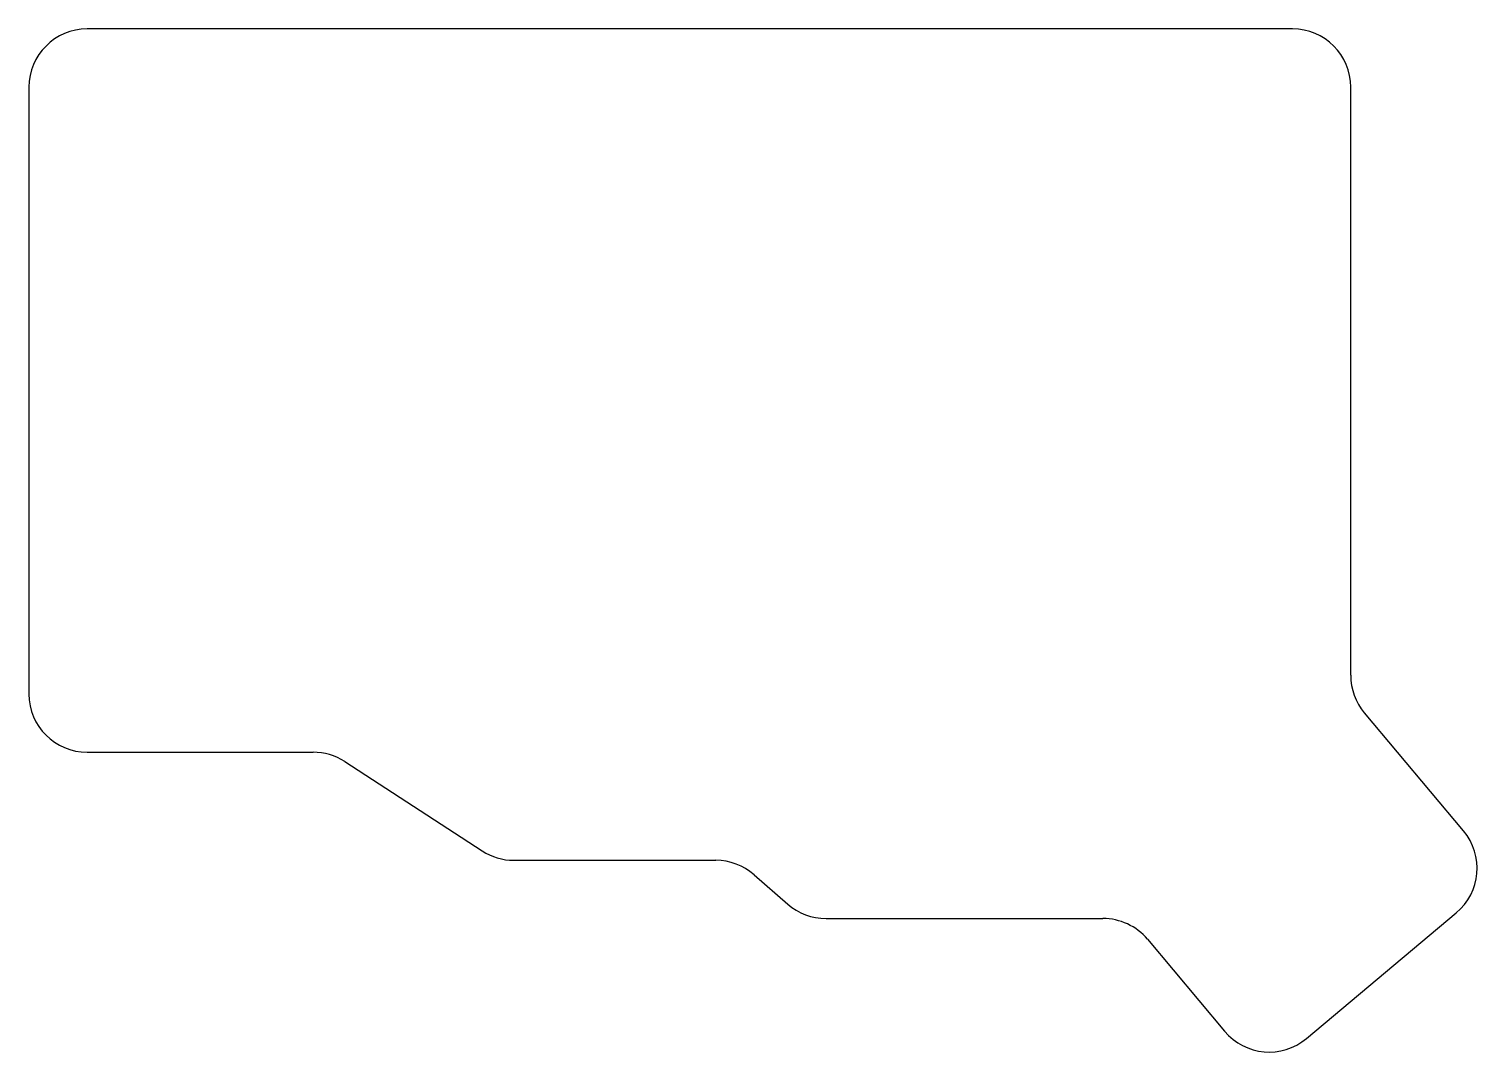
# Model space of a CAD drawing. Header units: millimetres. Extents: x -18 to 157, y -54 to 70.
import ezdxf

# ---------------------------------------------------------------- set-up
doc = ezdxf.new("R2010")
doc.units = ezdxf.units.MM

msp = doc.modelspace()

# ---------------------------------------------------------------- linework, layer by layer
for p, q in [((134.5, 69.5), (-10.5, 69.5)), ((-17.5, 62.5), (-17.5, -10.5)), ((141.5, -8.25), (141.5, 62.5)), ((155.06, -26.96), (143.14, -12.75)), ((-10.5, -17.5), (16.67, -17.5)), ((20.49, -18.63), (37.01, -29.37)), ((40.83, -30.5), (65.12, -30.5)), ((69.73, -32.23), (73.77, -35.77)), ((78.38, -37.5), (111.69, -37.5)), ((136.19, -51.93), (154.2, -36.82)), ((117.05, -40), (126.33, -51.06))]:
    msp.add_line(p, q)
for centre, start, end in [((-10.5, 62.5), 90, 180), ((134.5, 62.5), 0, 90), ((148.5, -8.25), 180, 220), ((-10.5, -10.5), 180, 270), ((16.67, -24.5), 56.9761, 90), ((149.7, -31.46), 310, 40), ((40.83, -23.5), 236.9761, 270), ((65.12, -37.5), 48.8141, 90), ((78.38, -30.5), 228.8141, 270), ((111.69, -44.5), 40, 90), ((131.69, -46.56), 220, 310)]:
    msp.add_arc(centre, 7, start, end)

doc.saveas('drawing.dxf')
